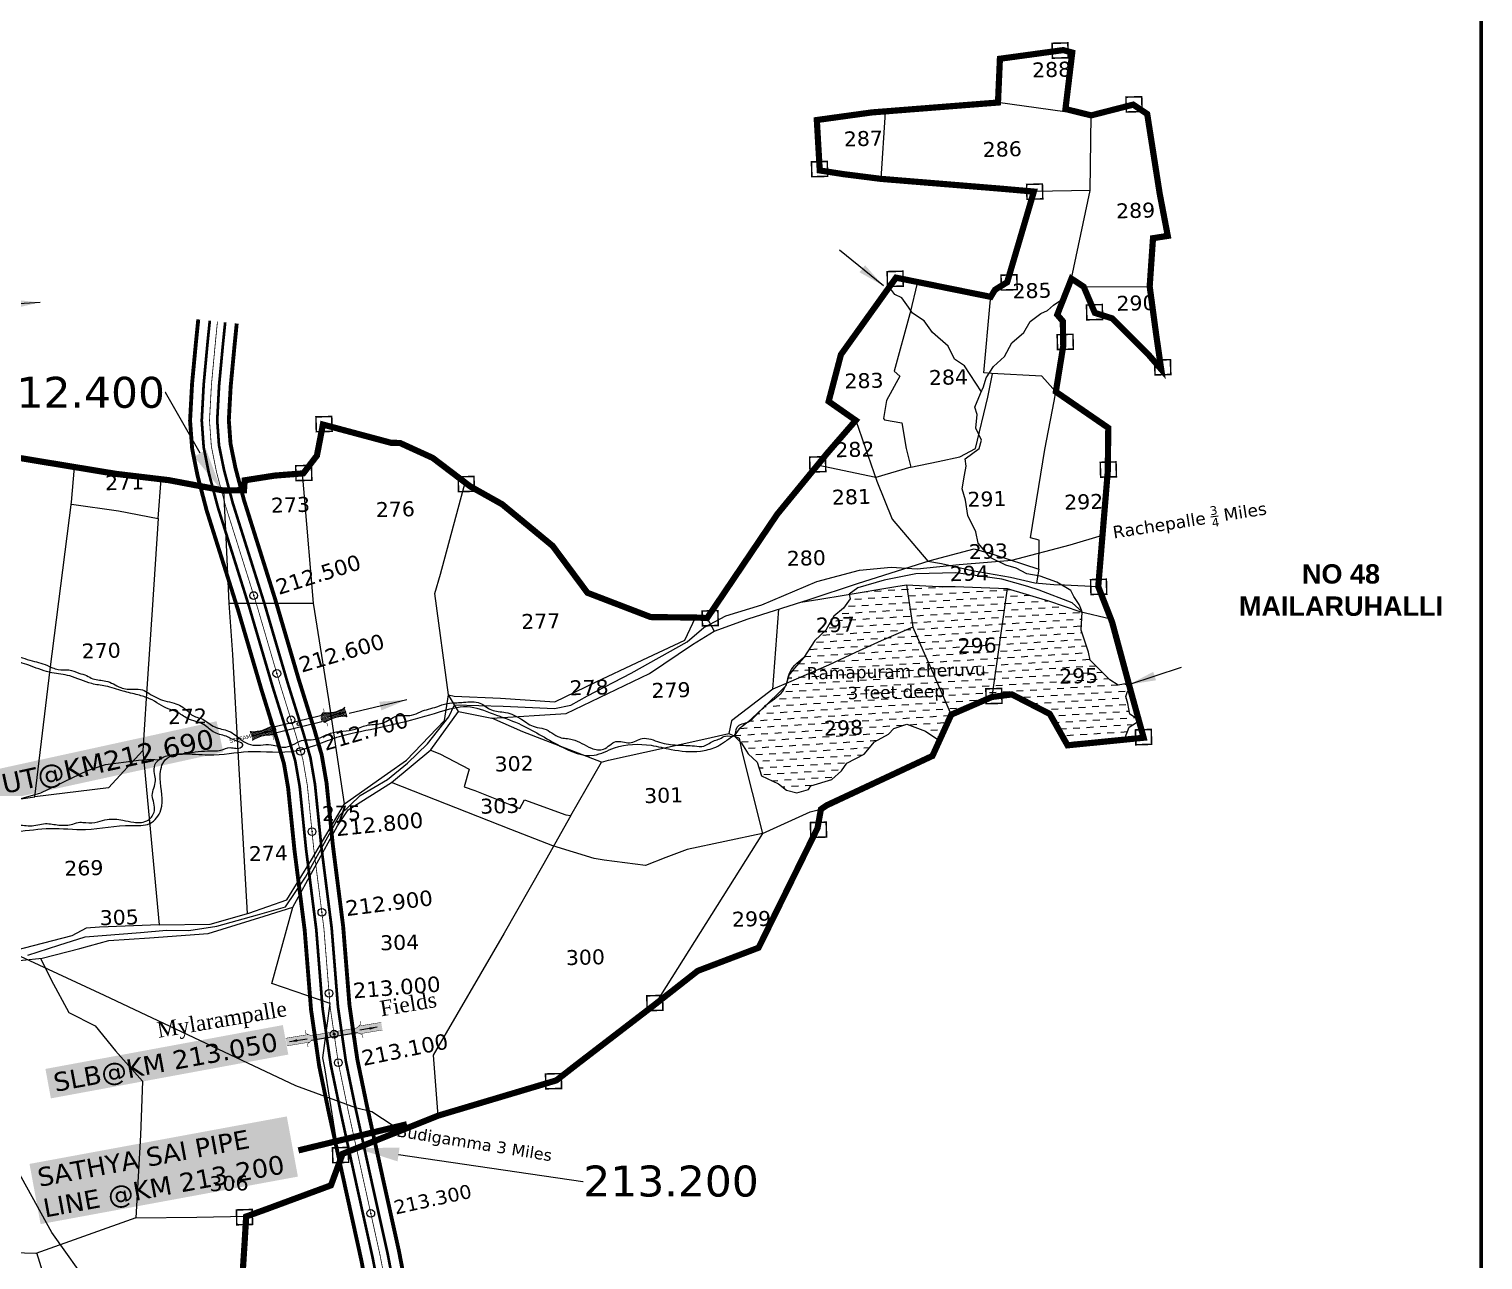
# Model space of a CAD drawing. Header units: inches. Extents: x 736579 to 743654, y 1629743 to 1634507.
# Drawn here: x 741688 to 743568, y 1631821 to 1633412 of the extents above; entities that cross this region are included whole.
import ezdxf
from ezdxf import colors
from ezdxf.entities.mleader import LeaderData, LeaderLine
from ezdxf.enums import TextEntityAlignment as Align
from ezdxf.math import Vec2, Vec3

# ---------------------------------------------------------------- set-up
doc = ezdxf.new("R2010")
doc.units = ezdxf.units.IN
doc.header["$MEASUREMENT"] = 0
doc.header["$PDMODE"] = 32
doc.header["$PDSIZE"] = 10
doc.linetypes.add('ACAD_ISO02W100', pattern=[15, 12, -3])
doc.linetypes.add('HIDDEN2', pattern=[0.1875, 0.125, -0.0625])
for name, color, linetype in [('CANAL1', 1, 'Continuous'), ('CSMark', 72, 'Continuous'), ('PLOT NO', 7, 'Continuous'), ('ROADS', 6, 'Continuous'), ('STRUCTURE', 5, 'Continuous'), ('tank', 4, 'Continuous'), ('TANKS-STREAM', 4, 'Continuous'), ('VILLAGE BOUNDRY', 5, 'Continuous'), ('VILLAGE STONES', 240, 'Continuous')]:
    doc.layers.add(name, color=color, linetype=linetype)
doc.styles.get("Standard").update_dxf_attribs({"font": 'verdana.ttf'})
doc.styles.add('style1', font='romantic.ttf')
doc.dimstyles.get("Standard").update_dxf_attribs({"dimtxt": 0.18, "dimasz": 0.18, "dimexe": 0.18, "dimexo": 0.0625, "dimgap": 0.09, "dimtad": 0, "dimtih": 1, "dimtoh": 1, "dimdec": 4, "dimzin": 0, "dimdsep": 46, "dimtxsty": 'Standard', "dimcen": 0.09, "dimadec": 0, "dimazin": 0, "dimtfac": 1, "dimtdec": 4, "dimtofl": 0, "dimtmove": 0, "dimatfit": 3, "dimfxl": 1, "dimtolj": 1, "dimtzin": 0, "dimarcsym": 0})

# ---------------------------------------------------------------- blocks, each defined once
blk = doc.blocks.new('UT')
at = {"layer": 'STRUCTURE'}
h = blk.add_hatch(dxfattribs=at)
h.set_pattern_fill('DASH', color=150, scale=8, angle=-39.6278, style=0)
h.set_pattern_definition([(320.372247933, (-4370.464, -6260.8811), (1.40800153113, 0.132407282), [1, -1])])
h.paths.add_polyline_path([(765163, 1700681.9), (765165.6, 1700680.6), (765167.2, 1700680.3), (765169.1, 1700680), (765172.4, 1700679.6), (765176.4, 1700679.3), (765179.5, 1700679.5), (765183.1, 1700679.9), (765187.7, 1700680.9), (765188.9, 1700681.2), (765193.1, 1700682.2), (765196.1, 1700680.2), (765196.1, 1700672.2), (765193.1, 1700670.2), (765190.5, 1700670.8), (765188.1, 1700671.3), (765185.5, 1700671.8), (765183.6, 1700672.1), (765181, 1700672.5), (765180.3, 1700672.5), (765178.5, 1700672.6), (765176.7, 1700672.6), (765174.6, 1700672.5), (765172.5, 1700672.3), (765170.4, 1700672), (765168.5, 1700671.7), (765166.1, 1700671.2), (765165, 1700670.8), (765163, 1700669.7)])
h.paths.add_polyline_path([(765259.1, 1700682.2), (765256.1, 1700680.2), (765256.1, 1700672.2), (765259.1, 1700670.2), (765261.9, 1700671), (765264.4, 1700671.6), (765266.4, 1700672), (765269.1, 1700672.5), (765272.7, 1700673), (765276.1, 1700673.1), (765278.6, 1700672.9), (765281.2, 1700672.7), (765283.9, 1700672.3), (765286.4, 1700671.9), (765288, 1700671.3), (765289.2, 1700670.6), (765289.1, 1700682.7), (765287.6, 1700681.8), (765285.7, 1700681.2), (765283, 1700680.7), (765281.2, 1700680.4), (765276.7, 1700679.9), (765272.7, 1700679.9), (765268.7, 1700680.3), (765264.8, 1700681), (765261.2, 1700681.7)])
at = {"layer": 'STRUCTURE', "color": 150, "const_width": 0.628}
for points in [[(765190.1, 1700688.2), (765190.1, 1700684.2), (765196.1, 1700680.2), (765256.1, 1700680.2), (765262.1, 1700684.2), (765262.1, 1700688.2)], [(765190.1, 1700664.2), (765190.1, 1700668.2), (765196.1, 1700672.2), (765256.1, 1700672.2), (765262.1, 1700668.2), (765262.1, 1700664.2)]]:
    blk.add_lwpolyline(points, dxfattribs=at)
at = {"layer": 'STRUCTURE', "color": 150}
for points in [[(765196.1, 1700680.2), (765256.1, 1700680.2)], [(765196.1, 1700672.2), (765256.1, 1700672.2)], [(765196.1, 1700672.2), (765256.1, 1700672.2)]]:
    blk.add_lwpolyline(points, dxfattribs=at)
at = {"layer": 'STRUCTURE', "color": 0}
blk.add_circle((765226.1, 1700676.2), 1.89, dxfattribs=at)
at = {"layer": 'STRUCTURE', "color": 150}
for points in [[(765163, 1700681.9), (765164.4, 1700681.1), (765167.9, 1700680.2), (765171.2, 1700679.8), (765176.1, 1700679.4), (765184.7, 1700680.3), (765193.1, 1700682.2)], [(765163, 1700669.7), (765164.3, 1700670.6), (765167.8, 1700671.6), (765171.2, 1700672.1), (765176, 1700672.6), (765184.7, 1700672), (765193.1, 1700670.2)], [(765289.1, 1700682.7), (765287.8, 1700681.9), (765284.3, 1700680.9), (765280.9, 1700680.4), (765276.1, 1700679.8), (765267.4, 1700680.5), (765259.1, 1700682.2)], [(765289.2, 1700670.6), (765287.8, 1700671.4), (765284.2, 1700672.3), (765280.9, 1700672.7), (765276.1, 1700673.1), (765267.4, 1700672.2), (765259.1, 1700670.2)]]:
    blk.add_spline(points, degree=3, dxfattribs=at)
at = {"layer": 'STRUCTURE', "color": 0}
blk.add_text('STREAM', height=5, dxfattribs=at).set_placement((765148.2, 1700675.8), align=Align.MIDDLE_CENTER)
for points in [[(765190.9, 1700676), (765164.2, 1700675.8)], [(765289.3, 1700676.7), (765265.4, 1700676.4)]]:
    blk.add_leader(points, dimstyle='Standard', override={"dimasz": 10, "dimgap": 0.09, "dimtad": 0}, dxfattribs=at)
blk = doc.blocks.new('SLB')
at = {"layer": 'STRUCTURE'}
h = blk.add_hatch(dxfattribs=at)
h.set_pattern_fill('DOTS', color=6, scale=20, angle=320.3722, style=0)
h.set_pattern_definition([(320.372247934, (-159.4327, -72.9564), (1.2786241598, 0.5641323054), [0, -1.25])])
h.paths.add_polyline_path([(769699.5, 1706871.1), (769699.5, 1706861.1), (769729.1, 1706861.1), (769732.1, 1706863.1), (769792.1, 1706863.1), (769795.1, 1706861.1), (769824.7, 1706861.1), (769824.7, 1706871.1), (769795.1, 1706871.1), (769792.1, 1706869.1), (769732.1, 1706869.1), (769729.1, 1706871.1)])
at = {"layer": 'STRUCTURE', "color": 6, "linetype": 'ACAD_ISO02W100', "ltscale": 0.5, "const_width": 0.5}
for points in [[(769699.5, 1706871.1), (769729.1, 1706871.1)], [(769795.1, 1706871.1), (769824.7, 1706871.1)], [(769699.5, 1706861.1), (769729.1, 1706861.1)], [(769795.1, 1706861.1), (769824.7, 1706861.1)]]:
    blk.add_lwpolyline(points, dxfattribs=at)
at = {"layer": 'STRUCTURE', "color": 6, "const_width": 0.628}
for points in [[(769726.1, 1706877.1), (769726.1, 1706873.1), (769732.1, 1706869.1), (769792.1, 1706869.1), (769798.1, 1706873.1), (769798.1, 1706877.1)], [(769726.1, 1706855.1), (769726.1, 1706859.1), (769732.1, 1706863.1), (769792.1, 1706863.1), (769798.1, 1706859.1), (769798.1, 1706855.1)]]:
    blk.add_lwpolyline(points, dxfattribs=at)
at = {"layer": 'STRUCTURE', "color": 6}
blk.add_lwpolyline([(769732.1, 1706863.1), (769792.1, 1706863.1)], dxfattribs=at)
blk.add_lwpolyline([(769732.1, 1706863.1), (769792.1, 1706863.1)], dxfattribs=at)
at = {"layer": 'STRUCTURE', "color": 0}
blk.add_circle((769762.1, 1706866.1), 1.24, dxfattribs=at)
for points in [[(769703.8, 1706866), (769726.7, 1706866)], [(769818.6, 1706865.8), (769795.7, 1706865.8)]]:
    blk.add_leader(points, dimstyle='Standard', override={"dimasz": 10, "dimgap": 0.09, "dimtad": 0}, dxfattribs=at)

msp = doc.modelspace()

# ---------------------------------------------------------------- hatches: boundary and pattern name
at = {"layer": 'tank'}
h = msp.add_hatch(dxfattribs=at)
h.set_pattern_fill('DASH', color=256, scale=70.0627794, angle=3.5405362, style=0)
h.paths.add_polyline_path([(742952.7, 1632689.1), (742885.5, 1632691.6), (742864.5, 1632691.7), (742822.8, 1632693.8), (742830.7, 1632638.9), (742843.8, 1632609.3), (742854.5, 1632585.1), (742879.9, 1632526.5), (742906.6, 1632540.6), (742928.4, 1632546.7), (742933.1, 1632548.7)])
edge = h.paths.add_edge_path()
edge.add_line((742822.8, 1632693.8), (742808.8, 1632691.5))
edge.add_line((742808.8, 1632691.5), (742748.6, 1632681.4))
edge.add_line((742748.6, 1632681.4), (742749.6, 1632675.4))
edge.add_line((742749.6, 1632675.4), (742741, 1632663.4))
edge.add_line((742741, 1632663.4), (742728.6, 1632653.3))
edge.add_line((742728.6, 1632653.3), (742722.1, 1632641.9))
edge.add_line((742722.1, 1632641.9), (742718.2, 1632635.2))
edge.add_line((742718.2, 1632635.2), (742704.3, 1632621.7))
edge.add_line((742704.3, 1632621.7), (742690.1, 1632599.9))
edge.add_line((742690.1, 1632599.9), (742677.5, 1632585.4))
edge.add_line((742677.5, 1632585.4), (742670.6, 1632577))
edge.add_line((742670.6, 1632577), (742669.3, 1632572.7))
edge.add_spline(control_points=[(742669.3, 1632572.7), (742668.8, 1632570.5), (742668.2, 1632568.2), (742667.5, 1632566.1)], knot_values=[5366.595958, 5366.595958, 5366.595958, 5366.595958, 5373.638112, 5373.638112, 5373.638112, 5373.638112], degree=3, periodic=0)
edge.add_line((742667.5, 1632566.1), (742670.3, 1632567.2))
edge.add_line((742670.3, 1632567.2), (742722, 1632590))
edge.add_line((742722, 1632590), (742756.6, 1632606.1))
edge.add_line((742756.6, 1632606.1), (742789.8, 1632621.2))
edge.add_line((742789.8, 1632621.2), (742830.7, 1632638.9))
edge.add_line((742830.7, 1632638.9), (742822.8, 1632693.8))
h = msp.add_hatch(dxfattribs=at)
h.set_pattern_fill('DASH', color=256, scale=70.0627794, angle=3.5405362, style=0)
h.paths.add_polyline_path([(743059.9, 1632596.4), (743057.8, 1632606.8), (743048.3, 1632635.2), (743049.8, 1632658.6), (743046.5, 1632659.4), (743006, 1632672.8), (742952.7, 1632689.1), (742933.1, 1632548.7), (742937.9, 1632549.3), (742961.5, 1632553.8), (743001.6, 1632532.6), (743008.8, 1632528.8), (743026.7, 1632498.5), (743031.8, 1632489.8), (743105.5, 1632496.2), (743110.6, 1632509.7), (743120.1, 1632515.8), (743121.3, 1632517.1), (743120.9, 1632520.5), (743111.4, 1632526.5), (743108.6, 1632540.2), (743106.2, 1632549.2), (743108.2, 1632555.6), (743110.7, 1632557.1), (743108, 1632566), (743096.2, 1632564.1), (743085.5, 1632570.9)])
edge = h.paths.add_edge_path()
edge.add_line((742877.7, 1632525.3), (742879.9, 1632526.5))
edge.add_line((742879.9, 1632526.5), (742854.5, 1632585.1))
edge.add_line((742854.5, 1632585.1), (742843.8, 1632609.3))
edge.add_line((742843.8, 1632609.3), (742830.7, 1632638.9))
edge.add_line((742830.7, 1632638.9), (742789.8, 1632621.2))
edge.add_line((742789.8, 1632621.2), (742756.6, 1632606.1))
edge.add_line((742756.6, 1632606.1), (742722, 1632590))
edge.add_line((742722, 1632590), (742670.3, 1632567.2))
edge.add_line((742670.3, 1632567.2), (742667.5, 1632566.1))
edge.add_spline(control_points=[(742667.5, 1632566.1), (742667.2, 1632565), (742666.9, 1632563.9), (742666.5, 1632562.9)], knot_values=[5363.122301, 5363.122301, 5363.122301, 5363.122301, 5366.595958, 5366.595958, 5366.595958, 5366.595958], degree=3, periodic=0)
edge.add_spline(control_points=[(742666.5, 1632562.9), (742666, 1632561.6), (742661.5, 1632551.6), (742647.5, 1632544.5), (742638.3, 1632535.6), (742636.1, 1632533.4)], knot_values=[5318.862792, 5318.862792, 5318.862792, 5318.862792, 5323.364215, 5353.558878, 5363.122301, 5363.122301, 5363.122301, 5363.122301], degree=3, periodic=0)
edge.add_line((742641.1, 1632538.1), (742636.1, 1632533.4))
edge.add_spline(control_points=[(742636.1, 1632533.4), (742632.2, 1632529.3), (742626.9, 1632523.2), (742620.5, 1632517.6), (742617.8, 1632516.4), (742617.5, 1632516.2)], knot_values=[5292.47859, 5292.47859, 5292.47859, 5292.47859, 5310.074896, 5317.862153, 5318.862792, 5318.862792, 5318.862792, 5318.862792], degree=3, periodic=0)
edge.add_line((742617.5, 1632516.2), (742606.2, 1632507.7))
edge.add_line((742606.2, 1632507.7), (742601.2, 1632500.5))
edge.add_spline(control_points=[(742601.2, 1632500.5), (742600.8, 1632499.6), (742600.4, 1632498.8), (742599.7, 1632498.4)], knot_values=[5264.251275, 5264.251275, 5264.251275, 5264.251275, 5267.495172, 5267.495172, 5267.495172, 5267.495172], degree=3, periodic=0)
edge.add_line((742599.7, 1632498.4), (742606.5, 1632495.4))
edge.add_line((742606.5, 1632495.4), (742607.4, 1632490.7))
edge.add_line((742607.4, 1632490.7), (742609.3, 1632488.8))
edge.add_line((742609.3, 1632488.8), (742617.9, 1632475.1))
edge.add_line((742617.9, 1632475.1), (742629.4, 1632464.5))
edge.add_line((742629.4, 1632464.5), (742635, 1632446.7))
edge.add_line((742635, 1632446.7), (742657, 1632436.4))
edge.add_line((742657, 1632436.4), (742667.4, 1632428.2))
edge.add_line((742667.4, 1632428.2), (742681, 1632424.9))
edge.add_line((742681, 1632424.9), (742696.1, 1632429.1))
edge.add_line((742696.1, 1632429.1), (742698.8, 1632433.6))
edge.add_line((742698.8, 1632433.6), (742725.9, 1632442.2))
edge.add_line((742725.9, 1632442.2), (742738.6, 1632453.2))
edge.add_line((742738.6, 1632453.2), (742745.5, 1632463.3))
edge.add_line((742745.5, 1632463.3), (742767.9, 1632474.8))
edge.add_line((742767.9, 1632474.8), (742781.3, 1632490.8))
edge.add_line((742781.3, 1632490.8), (742799.2, 1632500.4))
edge.add_line((742799.2, 1632500.4), (742806.2, 1632508.1))
edge.add_line((742806.2, 1632508.1), (742822.9, 1632513.7))
edge.add_line((742822.9, 1632513.7), (742847.4, 1632504.4))
edge.add_line((742847.4, 1632504.4), (742863.3, 1632493.9))
edge.add_line((742863.3, 1632493.9), (742877.7, 1632525.3))

# ---------------------------------------------------------------- linework, layer by layer
at = {"color": 3}
for p in [(741978.8, 1632679.8), (742008.7, 1632579), (742039.3, 1632478.5), (742054.2, 1632374.6), (742066.9, 1632270.3), (742076.2, 1632165.6), (742088.1, 1632075.9), (742130.1, 1631881)]:
    msp.add_point(p, dxfattribs=at)
at = {"layer": 'CANAL1', "color": 1, "const_width": 5}
for points in [[(741907.1, 1633036.8), (741904.1, 1633007), (741899.1, 1632953.9), (741896.5, 1632905.9), (741899.2, 1632869.4), (741906.3, 1632834.3), (741918, 1632789.6), (741958.5, 1632661.3), (741988.9, 1632557.7), (742009.2, 1632492.4), (742017.9, 1632462.4), (742023.3, 1632430.9), (742031.5, 1632350.3), (742044.7, 1632246.9), (742052.9, 1632144.3), (742058, 1632109.2), (742063.4, 1632071.5), (742076, 1632010.8), (742097.6, 1631912.5), (742117.7, 1631821.4), (742133.2, 1631740.9)], [(741956.8, 1633031.5), (741953.9, 1633002.2), (741949, 1632950.2), (741946.6, 1632906.4), (741948.8, 1632876.2), (741955, 1632845.6), (741966.1, 1632803.5), (742006.3, 1632675.8), (742036.7, 1632572.2), (742057.1, 1632506.8), (742066.7, 1632473.6), (742072.9, 1632437.7), (742081.2, 1632356), (742094.4, 1632252.1), (742102.6, 1632149.9), (742107.4, 1632116.4), (742112.7, 1632080.2), (742124.9, 1632021.3), (742146.4, 1631923.2), (742166.7, 1631831.5), (742182.2, 1631750.6)]]:
    msp.add_lwpolyline(points, dxfattribs=at)
at = {"layer": 'CANAL1', "color": 5, "const_width": 3.5}
for points in [[(741922, 1633035.2), (741919, 1633005.6), (741914.1, 1632952.8), (741911.6, 1632906), (741914.1, 1632871.4), (741920.9, 1632837.6), (741932.5, 1632793.8), (741972.8, 1632665.6), (742003.2, 1632562), (742023.6, 1632496.8), (742032.5, 1632465.8), (742038.2, 1632433), (742046.4, 1632352.1), (742059.6, 1632248.5), (742067.8, 1632146), (742078.2, 1632074.1), (742090.7, 1632014), (742112.2, 1631915.7), (742132.4, 1631824.4), (742147.9, 1631743.8)], [(742167.5, 1631747.7), (742152, 1631828.5), (742131.7, 1631920), (742110.2, 1632018.1), (742097.9, 1632077.6), (742087.7, 1632148.2), (742079.5, 1632250.5), (742066.3, 1632354.3), (742058, 1632435.7), (742052.1, 1632470.3), (742042.8, 1632502.5), (742022.4, 1632567.8), (741992, 1632671.5), (741951.7, 1632799.4), (741940.4, 1632842.2), (741933.9, 1632874.1), (741931.6, 1632906.2), (741934, 1632951.3), (741938.9, 1633003.6), (741941.9, 1633033.1)]]:
    msp.add_lwpolyline(points, dxfattribs=at)
at = {"layer": 'CANAL1', "color": 1, "linetype": 'HIDDEN2', "ltscale": 100, "const_width": 1}
msp.add_lwpolyline([(741931.9, 1633034.1), (741929, 1633004.6), (741924.1, 1632952), (741921.6, 1632906.1), (741924, 1632872.8), (741930.6, 1632839.9), (741942.1, 1632796.6), (741942.1, 1632796.6), (741982.4, 1632668.6), (742012.8, 1632564.9), (742033.2, 1632499.6), (742042.3, 1632468), (742048.1, 1632434.3), (742056.3, 1632353.2), (742069.5, 1632249.5), (742077.7, 1632147.1), (742082.7, 1632112.8), (742088.1, 1632075.9), (742100.4, 1632016.1), (742122, 1631917.9), (742142.2, 1631826.5), (742157.7, 1631745.7)], dxfattribs=at)
at = {"layer": 'CSMark', "color": 3, "const_width": 8}
msp.add_lwpolyline([(742176.8, 1631996.3), (742036.6, 1631962.5)], dxfattribs=at)
at = {"layer": 'PLOT NO'}
for points in [[(743060, 1633203.4), (743061.4, 1633300.6), (742940.9, 1633317.2)], [(742789.8, 1633218.5), (742795.4, 1633304.9)], [(743035.9, 1633089.5), (743060, 1633203.4), (742987.3, 1633202.1)], [(742836.8, 1633085.2), (742826.9, 1633044.2), (742806.8, 1632969.7), (742814.1, 1632963.3), (742796.7, 1632932.2), (742792.9, 1632908.5), (742794.4, 1632906.8), (742816.5, 1632903.3), (742822.3, 1632870), (742828.2, 1632845.9), (742863.6, 1632853.3), (742891.7, 1632859.2), (742911.9, 1632869.8), (742927.8, 1632936.2), (742933.9, 1632966.6)], [(743051.7, 1633079.1), (743137, 1633079.5)], [(742564.9, 1632650.7), (742573.9, 1632633.8), (742617.9, 1632649.7), (742696.9, 1632674.5), (742759.1, 1632695.4), (742853.2, 1632725.1), (742910.3, 1632740.1), (742935.4, 1632733.1), (742993.6, 1632714.1), (742994, 1632751.6), (742983, 1632754.3), (743001.3, 1632868.6), (743013.6, 1632931.2), (743015.7, 1632943.3), (742997.7, 1632963.5), (742932.5, 1632966.7), (742922.6, 1632967.8), (742931, 1633058.3), (742931.5, 1633066)], [(742757, 1632906.3), (742784.5, 1632827.6), (742804.1, 1632778.5), (742850.3, 1632724.1), (742867.9, 1632721.2), (742907.7, 1632712.4), (742957.1, 1632703.6), (742988.7, 1632696.3), (743012.9, 1632694), (743027.1, 1632693.6), (743070.5, 1632691.4)], [(741615.1, 1632862.2), (741610, 1632852.7), (741585.4, 1632771.7), (741575.7, 1632737.2), (741574.7, 1632727.3), (741550, 1632614.1), (741556.3, 1632572.1), (741560.4, 1632542.9), (741544.4, 1632399.5), (741537.2, 1632364.3), (741601.5, 1632362.6), (741593.9, 1632331.7), (741503.4, 1632314), (741507.4, 1632272.9), (741548.9, 1632257.1), (741534.8, 1632216), (741608.9, 1632218.6), (741668.7, 1632220.4), (741661.2, 1632318.3), (741653.9, 1632413.5), (741696, 1632419.8), (741715.6, 1632584.1), (741743.4, 1632800.5), (741747.3, 1632846)], [(742828.2, 1632845.9), (742783, 1632832.4), (742707.3, 1632848.2)], [(741743.1, 1632797.9), (741803.8, 1632789.5), (741855.2, 1632779.3), (741859.3, 1632830.1)], [(741835.3, 1632479.3), (741841.5, 1632414.8), (741856.6, 1632254.2), (741922.6, 1632254.9), (741972.6, 1632269.4), (742021.6, 1632286.5), (742053.5, 1632338.1), (742096.2, 1632410.4), (742151.7, 1632449.8), (742176.3, 1632467.2), (742225.2, 1632518.1), (742230.4, 1632551.3), (742213.1, 1632682.3), (742220.2, 1632707.4), (742252.1, 1632825.9)], [(742096.2, 1632410.4), (742075.9, 1632545.4), (742056, 1632669.9), (742044.4, 1632807.7), (742042, 1632837.7)], [(741939.8, 1632815.6), (741942.9, 1632754.7), (741946.4, 1632670.1), (742056, 1632669.9)], [(741855.2, 1632779.3), (741847.4, 1632661.2), (741839.8, 1632546.7), (741835.3, 1632479.3), (741791, 1632431.1), (741696, 1632419.8)], [(742993.6, 1632714.1), (742990.8, 1632696.1)], [(742686.2, 1632671.2), (742710.4, 1632675), (742741.9, 1632680.3), (742808.8, 1632691.5), (742822.8, 1632693.8), (742864.5, 1632691.7), (742885.5, 1632691.6), (742952.7, 1632689.1), (743006, 1632672.8), (743046.5, 1632659.4), (743086.9, 1632649.6)], [(742822.8, 1632693.8), (742830.7, 1632638.9), (742843.8, 1632609.3), (742854.5, 1632585.1), (742880.2, 1632525.7)], [(742952.7, 1632689.1), (742933.1, 1632548.7)], [(741946.4, 1632670.1), (741951.5, 1632603.6), (741958.6, 1632470.9), (741970.1, 1632268.7)], [(742830.7, 1632638.9), (742789.8, 1632621.2), (742756.6, 1632606.1), (742722, 1632590), (742670.3, 1632567.2), (742650, 1632558.7), (742657.4, 1632662.1)], [(742230.4, 1632551.3), (742238.1, 1632549.8), (742297.6, 1632547.3), (742367.9, 1632542.2), (742421.6, 1632568.2), (742474.3, 1632593.2), (742535.9, 1632622.3), (742549.8, 1632651.4)], [(742243.7, 1632530), (742286.5, 1632521.5), (742382.5, 1632527.2), (742490.2, 1632579), (742546.2, 1632616.5), (742573.9, 1632633.8)], [(742636.6, 1632372), (742539.3, 1632351.6), (742511.7, 1632341.2), (742485.2, 1632330.7), (742431.6, 1632337.7), (742418.9, 1632339.8), (742365.4, 1632356.4), (742311.2, 1632377.2), (742156.7, 1632438.2), (742207.9, 1632480.2), (742243.7, 1632530), (742230.4, 1632551.3)], [(742650, 1632558.7), (742596.4, 1632517.9), (742592.9, 1632501.3), (742606.5, 1632495.4), (742609.8, 1632478.2), (742636.6, 1632372), (742698.3, 1632400), (742712, 1632403.5)], [(742428.5, 1632464.6), (742326.7, 1632503.8), (742286.5, 1632521.5)], [(742207.4, 1632479.8), (742219.5, 1632475.1), (742257.5, 1632455.3), (742251, 1632432.7), (742264.7, 1632427.9), (742322.7, 1632404.6), (742328.9, 1632415.9), (742382.2, 1632396.4), (742388.9, 1632395.3), (742428.5, 1632464.6), (742437.2, 1632466.9), (742556.6, 1632493.1), (742592.9, 1632501.3)], [(742089.9, 1631947.9), (742070.9, 1632069.4), (742068.2, 1632082.1), (742077.8, 1632152.5), (742002.1, 1632178.3), (742029.5, 1632277), (742087.3, 1632382.3), (742101, 1632402.6), (742156.7, 1632438.2)], [(742388.9, 1632395.3), (742352.1, 1632330.5), (742302.5, 1632243.4), (742210.9, 1632085.6), (742216.7, 1632007.2)], [(742636.6, 1632372), (742497.1, 1632150.9)], [(741535.7, 1632193.9), (741603.2, 1632200.7), (741705.1, 1632211.2), (741753.8, 1632223.3), (741791.5, 1632234), (741844, 1632237.4), (741919.9, 1632243.1), (741992.2, 1632265.2), (742029.5, 1632277)], [(741856.6, 1632254.2), (741779.3, 1632251.2), (741762.4, 1632249.9), (741743.6, 1632239.8), (741668.7, 1632220.4)], [(741703.2, 1632211), (741716.9, 1632182.9), (741739.6, 1632140.8), (741773.9, 1632123.6), (741800.3, 1632091.4), (741835.1, 1632052.2), (741832.5, 1631982), (741826.5, 1631875.2), (741905.2, 1631876.3), (741970.4, 1631877.5)], [(742088, 1631948.4), (742089, 1631951)], [(741826.5, 1631875.2), (741697.1, 1631829.4), (741623.7, 1631831.4), (741475.3, 1631831.4)], [(741625.4, 1631831.4), (741663.4, 1631633.9), (741753, 1631652.6), (741706.3, 1631805.1), (741698.6, 1631829.9)]]:
    msp.add_lwpolyline(points, dxfattribs=at)
at = {"layer": 'ROADS'}
for points in [[(741686.6, 1632214.8), (741726.9, 1632227.9), (741760.7, 1632238.7), (741832.5, 1632244.4), (741866.1, 1632247), (741894.8, 1632246.8), (741930.9, 1632252.4), (741983.6, 1632267), (742020, 1632277.2), (742045.9, 1632315.6), (742090.1, 1632396.1), (742116.4, 1632421.1), (742151.7, 1632442.1), (742177.4, 1632463.2), (742203.5, 1632488.1), (742231.1, 1632522.9), (742238.4, 1632538.4), (742301.1, 1632536.6), (742367.6, 1632533.9), (742388.7, 1632538.2), (742410.4, 1632550.3), (742466.7, 1632579.4), (742539.3, 1632620), (742560.8, 1632638.3), (742588.9, 1632653.8), (742635.6, 1632667.9), (742706.6, 1632697.9), (742761.9, 1632712.5), (742802.9, 1632716.4), (742836.3, 1632714.4), (742890.6, 1632719.8), (742958.7, 1632725.5), (743034.3, 1632745.4), (743076, 1632757.8)], [(741545.4, 1632408.4), (741580.6, 1632416.7), (741621.9, 1632421.1), (741635.7, 1632416.9), (741675, 1632416.7), (741703.7, 1632424.9), (741764.1, 1632453.7), (741787.1, 1632461.3), (741813.7, 1632464.8), (741829.7, 1632466.9), (741845.8, 1632468.2), (741856.1, 1632467.4)], [(741918.8, 1631354.7), (741838.7, 1631532.5), (741794, 1631691.9), (741769.9, 1631783.2), (741717.8, 1631856.4), (741645.7, 1631986.2), (741577.5, 1632129.1), (741523.7, 1632203.5)], [(741676.7, 1632213.8), (741785.3, 1632163), (742033, 1632046.3), (742110.2, 1632018.1), (742131.3, 1632012.6), (742171.7, 1631986.7)]]:
    msp.add_lwpolyline(points, dxfattribs=at)
at = {"layer": 'STRUCTURE', "color": 5, "const_width": 4.65}
msp.add_lwpolyline([(736581.7, 1629793.8), (736581.7, 1634230.2), (743565.5, 1634230.2), (743565.5, 1629793.8)], dxfattribs=at)
at = {"layer": 'STRUCTURE', "color": 0}
for p in [(742027.1, 1632519.1), (742082.7, 1632112.8)]:
    msp.add_point(p, dxfattribs=at)
at = {"layer": 'TANKS-STREAM'}
for points in [[(742919.5, 1632943.4), (742897.5, 1632977), (742884.8, 1632985.5), (742876.7, 1633002.4), (742856.3, 1633019.7), (742845.4, 1633035.1), (742830.4, 1633044.8), (742825.2, 1633052.5), (742816.5, 1633064.7), (742807.5, 1633069.1), (742802.2, 1633076.1), (742798.8, 1633080.5)], [(743049.3, 1632659.9), (743045.9, 1632668.1), (743039.1, 1632678.4), (743034.9, 1632686.4), (743016.8, 1632697.2), (742995.6, 1632704.9), (742978.2, 1632708), (742964.6, 1632715.4), (742951, 1632719.2), (742930.6, 1632728.9), (742915.2, 1632747.6), (742912.2, 1632762.1), (742902, 1632783.1), (742899.1, 1632803.2), (742894.4, 1632817.9), (742897.5, 1632835.3), (742899.7, 1632847), (742898.5, 1632856.6), (742916.4, 1632870.1), (742919.4, 1632880.8), (742912.1, 1632896.1), (742914, 1632913.7), (742911, 1632923.2), (742918.5, 1632941), (742922.1, 1632949.6), (742925.5, 1632961.2), (742935, 1632976), (742949.4, 1632989), (742958.6, 1633006.7), (742974.2, 1633020), (742982.7, 1633034.1), (742996.1, 1633044.3), (743004.8, 1633048.3), (743012.6, 1633055.4), (743025.9, 1633064.2)], [(743049.8, 1632658.6), (743036.8, 1632670.5), (742994.2, 1632686.8), (742979.7, 1632691.5), (742945.9, 1632701), (742886.2, 1632709.4), (742834.7, 1632708), (742793.9, 1632699.6), (742759.8, 1632689.8), (742748.6, 1632681.4), (742749.6, 1632675.4), (742741, 1632663.4), (742728.6, 1632653.3), (742722.1, 1632641.9), (742718.2, 1632635.2), (742704.3, 1632621.7), (742690.1, 1632599.9), (742677.5, 1632585.4), (742670.6, 1632577), (742666.5, 1632562.9), (742655.5, 1632551.9), (742636.1, 1632533.4), (742617.5, 1632516.2), (742606.2, 1632507.7), (742599.7, 1632498.4), (742609.3, 1632488.8), (742617.9, 1632475.1), (742629.4, 1632464.5), (742635, 1632446.7), (742657, 1632436.4), (742667.4, 1632428.2), (742681, 1632424.9), (742696.1, 1632429.1), (742698.8, 1632433.6), (742725.9, 1632442.2), (742738.6, 1632453.2), (742745.5, 1632463.3), (742767.9, 1632474.8), (742781.3, 1632490.8), (742799.2, 1632500.4), (742806.2, 1632508.1), (742822.9, 1632513.7), (742847.4, 1632504.4), (742863.3, 1632493.9), (742877.7, 1632525.3), (742906.6, 1632540.6), (742937.9, 1632549.3), (742961.5, 1632553.8), (743001.6, 1632532.6), (743008.8, 1632528.8), (743026.7, 1632498.5), (743031.8, 1632489.8), (743105.5, 1632496.2), (743110.6, 1632509.7), (743120.1, 1632515.8), (743121.3, 1632517.1), (743120.9, 1632520.5), (743111.4, 1632526.5), (743108.6, 1632540.2), (743106.2, 1632549.2), (743108.2, 1632555.6), (743110.7, 1632557.1), (743108, 1632566), (743096.2, 1632564.1), (743085.5, 1632570.9), (743059.9, 1632596.4), (743057.8, 1632606.8), (743048.3, 1632635.2), (743049.8, 1632658.6), (743049.8, 1632658.6)]]:
    msp.add_lwpolyline(points, dxfattribs=at)
for points in [[(740492.3, 1632865.5), (740494.4, 1632849.6), (740506, 1632832.7), (740510.8, 1632818.1), (740516.4, 1632800.9), (740521.3, 1632788.6), (740525.3, 1632765.1), (740527.3, 1632755.7), (740526.6, 1632748.3), (740530.7, 1632732.4), (740528.4, 1632720.9), (740529.7, 1632713.7), (740528.3, 1632694.8), (740530.1, 1632684.7), (740529.7, 1632671.8), (740533.4, 1632654.1), (740539, 1632647.2), (740538.5, 1632633.9), (740544.9, 1632614), (740551.7, 1632605.4), (740552.2, 1632591.7), (740563.2, 1632564), (740574.1, 1632533.1), (740588.2, 1632513.3), (740593.2, 1632494.1), (740600.6, 1632478.8), (740608.1, 1632471.5), (740611.8, 1632465.2), (740620.5, 1632458.8), (740630.3, 1632451.3), (740634.1, 1632441.3), (740637.7, 1632429.5), (740646.2, 1632415.8), (740651, 1632405), (740662.3, 1632401.3), (740666.2, 1632403), (740685.9, 1632397.4), (740699.3, 1632396.1), (740714.7, 1632397.8), (740733.9, 1632399.5), (740754.9, 1632398.1), (740785.7, 1632398.9), (740803.8, 1632396.8), (740815.1, 1632399.4), (740848.4, 1632396.4), (740858, 1632396.3), (740870, 1632394.7), (740891.4, 1632386.3), (740910, 1632384.6), (740928.5, 1632382.6), (740936.7, 1632380.2), (740952.3, 1632379.9), (740969.1, 1632376.7), (740989, 1632373), (741001.8, 1632374.7), (741020.2, 1632369.4), (741050, 1632361.4), (741069.2, 1632348.9), (741086.6, 1632337.8), (741094.4, 1632328.5), (741104.8, 1632325.2), (741119.8, 1632312.6), (741128.5, 1632299), (741135.4, 1632286), (741145.2, 1632272.2), (741153.5, 1632249.4), (741161.2, 1632236.6), (741163.4, 1632226.9), (741170.9, 1632208.9), (741177, 1632197.7), (741186.3, 1632191.8), (741194.4, 1632181.6), (741206.3, 1632177.6), (741222.1, 1632177), (741234.3, 1632173.3), (741245, 1632173.1), (741254.9, 1632171.5), (741259.1, 1632182.4), (741258.2, 1632188.2), (741267.1, 1632198.7), (741279.2, 1632204.6), (741289.4, 1632202.7), (741297.1, 1632201.8), (741307.5, 1632204.7), (741319.6, 1632202.6), (741333.5, 1632198.6), (741347.1, 1632198), (741362.6, 1632195.7), (741374.7, 1632193.4), (741384.6, 1632195.4), (741395.9, 1632198.4), (741414.4, 1632196.7), (741428.7, 1632197.4), (741445.1, 1632200.8), (741465.5, 1632201.1), (741485, 1632205.4), (741497.9, 1632204.8), (741509.5, 1632204.1), (741520.5, 1632205.3), (741533.8, 1632202.7), (741544.2, 1632206.3), (741548.3, 1632221.4), (741554.6, 1632232.2), (741559.6, 1632250.1), (741562.4, 1632257.6), (741572.1, 1632271.6), (741572.4, 1632281.4), (741574.3, 1632287.5), (741582.8, 1632303.5), (741590.5, 1632316.7), (741599.2, 1632327.9), (741604.6, 1632344.3), (741616, 1632355), (741622.8, 1632367.9), (741635.3, 1632375.7), (741650.5, 1632377.8), (741663.9, 1632379.5), (741670.5, 1632382.3), (741689.7, 1632382.1), (741709.5, 1632384.9), (741727, 1632383.1), (741745, 1632384.4), (741754.2, 1632386.7), (741761.7, 1632386.2), (741777.2, 1632387.2), (741789.3, 1632390.3), (741809.4, 1632389.4), (741823.7, 1632386.8), (741842.5, 1632389.6), (741850.4, 1632401.3), (741849.7, 1632411.2), (741847.7, 1632421.5), (741851.7, 1632440.4), (741850.6, 1632449.6), (741851.1, 1632461), (741858.4, 1632469), (741866.9, 1632472.7), (741887.6, 1632475.6), (741919, 1632478.9), (741936.3, 1632479.9), (741948.4, 1632483.2), (741962.6, 1632483.7), (741964.5, 1632485.9), (741951.6, 1632493.7), (741944.9, 1632497.2), (741928.3, 1632502.6), (741914.6, 1632512.7), (741893.1, 1632520.9), (741879.6, 1632529.2), (741869.3, 1632532.8), (741844.1, 1632546.4), (741829.1, 1632551.4), (741809.9, 1632556.3), (741787.2, 1632562.7), (741769.3, 1632565.9), (741740.9, 1632575.9), (741717.9, 1632579.9), (741691, 1632588.6), (741668.1, 1632595.9), (741636.9, 1632601.1), (741615.1, 1632603.4), (741590.8, 1632600.7), (741563.3, 1632598.8), (741527, 1632591.4), (741485.7, 1632588.7), (741446, 1632596.1), (741417.6, 1632605.1), (741386.4, 1632594.1), (741366.6, 1632592), (741339.1, 1632589), (741325.4, 1632589.2), (741315.8, 1632590.3), (741299.2, 1632599.5), (741282.2, 1632606), (741255.9, 1632620.2), (741226.4, 1632632.8), (741216.9, 1632637.7), (741196.1, 1632643), (741173, 1632654.5), (741146.8, 1632667), (741125.1, 1632671.6), (741100.3, 1632675.2), (741079.5, 1632673.1), (741047.2, 1632677.3), (741005.8, 1632676.2), (740987.5, 1632674.8), (740969.7, 1632670.3), (740955.1, 1632674.5), (740937.7, 1632673.8), (740924.5, 1632678.9), (740906.6, 1632681.6), (740884.1, 1632690.9), (740874.7, 1632694.9), (740906.5, 1632686.7), (740926.8, 1632681.8), (740941.1, 1632677.6), (740954.1, 1632678.8), (740968.8, 1632676.8), (740991.3, 1632682.9), (741006.7, 1632683.1), (741028, 1632681.2), (741047.8, 1632683.7), (741072.1, 1632678.1), (741098, 1632681.3), (741110.5, 1632677.9), (741131.6, 1632675.6), (741150, 1632671.9), (741167.5, 1632662.3), (741186.1, 1632656.4), (741198.2, 1632649.7), (741219.8, 1632643.3), (741239.2, 1632632.6), (741255.9, 1632627.7), (741281.2, 1632611.8), (741295.4, 1632607.8), (741315.1, 1632597.8), (741337.8, 1632595.2), (741357.4, 1632594.1), (741374.6, 1632599.3), (741389.9, 1632601.5), (741402.4, 1632607.6), (741415.9, 1632612.2), (741424.3, 1632609.1), (741433.8, 1632605), (741441.6, 1632603), (741454.3, 1632600.1), (741466.7, 1632598.1), (741522.2, 1632596.4), (741532.3, 1632597.4), (741547.6, 1632603.4), (741557.3, 1632605.8), (741581.4, 1632606.8), (741594.1, 1632606.8), (741611.2, 1632607.2), (741628.3, 1632608.4), (741659.8, 1632602.9), (741670.6, 1632601.4), (741695.4, 1632594.6), (741706, 1632591.7), (741718.5, 1632586.5), (741726.1, 1632584.1), (741739.8, 1632583.7), (741752.7, 1632579.6), (741762.7, 1632576.3), (741770.9, 1632572.2), (741787.7, 1632569.3), (741806.8, 1632561), (741815.4, 1632558.9), (741823.5, 1632558.9), (741835.1, 1632557.8), (741843, 1632553.6), (741863.7, 1632543.8), (741875.9, 1632540.8), (741893.1, 1632530.7), (741898.4, 1632525.7), (741912.8, 1632519.9), (741928.3, 1632510), (741946.3, 1632504.7), (741963.8, 1632492.6), (741974.6, 1632487.1), (742001.3, 1632486.9), (742020.3, 1632483.9), (742043.7, 1632493), (742056.2, 1632493.7), (742078.1, 1632501.8), (742110.1, 1632507.1), (742126.9, 1632512.5), (742145, 1632514.8), (742164, 1632524.2), (742182.9, 1632525.2), (742194.4, 1632529.6), (742215.5, 1632536.1), (742228.7, 1632540.3), (742241.5, 1632541.3), (742250.1, 1632541.8), (742271.2, 1632540.7), (742286, 1632532), (742304.3, 1632528.7), (742325.3, 1632519.7), (742342.4, 1632510), (742354, 1632507.7), (742374.4, 1632496.6), (742390.6, 1632493.9), (742415.4, 1632482.5), (742431.1, 1632481.2), (742447, 1632491), (742464.7, 1632489.5), (742481.1, 1632495), (742503.5, 1632490.2), (742526.3, 1632486.5), (742548.5, 1632485.4), (742560.8, 1632485.3), (742574.3, 1632492.4), (742581.4, 1632494.6), (742588.5, 1632498.2), (742599.7, 1632498.4), (742603.7, 1632509.5), (742618.4, 1632516.7), (742624.4, 1632521.2), (742642.9, 1632539.7), (742664.7, 1632559.1), (742672.2, 1632581), (742692.2, 1632601.5)], [(740776.3, 1632091.7), (740735.7, 1632110.8), (740708.7, 1632123.1), (740690.4, 1632129.9), (740671.4, 1632133.5), (740650.7, 1632141.6), (740607.1, 1632150.7), (740578.4, 1632159.7), (740560.6, 1632156.4), (740543.8, 1632144.6), (740530, 1632140.3), (740497.5, 1632115), (740480.8, 1632107.2), (740428.9, 1632099.2), (740390.4, 1632095.2), (740369.8, 1632097.7), (740343.8, 1632097), (740371, 1632092.3), (740400.6, 1632091.5), (740426.5, 1632094.8), (740448.6, 1632095.9), (740493.6, 1632106.8), (740523.7, 1632127.9), (740541.3, 1632137.1), (740559.2, 1632149.3), (740584.4, 1632151.5), (740612.7, 1632143.8), (740636.9, 1632135.4), (740646.7, 1632135.7), (740669.1, 1632127.8), (740690.7, 1632126.9), (740705.8, 1632116.8), (740758.1, 1632093.7), (740786.9, 1632079.7), (740815.6, 1632065.1), (740844.6, 1632054.2), (740862.7, 1632048.9), (740880.3, 1632042.8), (740893.9, 1632038.6), (740938.5, 1632024.4), (740977.1, 1632012.4), (741002.2, 1632002.9), (741025.7, 1631996.1), (741049.1, 1631993.4), (741076.9, 1631995.9), (741102.3, 1632000.4), (741149.9, 1632010.4), (741138.9, 1632001.7), (741117.2, 1631987.9), (741098.9, 1631968.2), (741090.5, 1631957.8), (741064, 1631927.5), (741050.7, 1631909), (741039.8, 1631892.9), (741020.4, 1631869.9), (740987.6, 1631824.2), (740966.5, 1631797.7), (740940.8, 1631768.6), (740926.8, 1631744.3), (740905.4, 1631721.1), (740887, 1631681.8), (740857.2, 1631661.6), (740811.5, 1631646.3), (740801.4, 1631640.9), (740771, 1631642.4), (740733.2, 1631641.7), (740702, 1631646.4), (740666.5, 1631645.7), (740637.5, 1631638.2), (740601.7, 1631627.2), (740563.7, 1631623.2), (740533.6, 1631624.7), (740511.2, 1631620.6), (740494.2, 1631623.4), (740441.8, 1631611.9), (740415.8, 1631603.4), (740394.8, 1631605.2), (740377.4, 1631626.6), (740362.4, 1631657.6), (740348, 1631678.2), (740330.1, 1631696.4), (740314.2, 1631707.3), (740298.4, 1631712.7), (740262.3, 1631731.1), (740243, 1631734.6), (740206.7, 1631734.2), (740171.1, 1631734.5), (740129.2, 1631733.7), (740090.7, 1631733.3), (740047.7, 1631734.9), (740012.6, 1631735.8), (739986.9, 1631726.6), (739948.7, 1631707.3), (739901.7, 1631680.1), (739851.7, 1631662), (739822.8, 1631657.9), (739794, 1631648.1), (739763.1, 1631647.1), (739704, 1631656.7), (739691.2, 1631664.9), (739662.1, 1631666.9), (739629.8, 1631667.6), (739603.8, 1631675.8), (739588.6, 1631680.4), (739547.2, 1631678.1), (739516.8, 1631681.9), (739491.7, 1631694.6), (739469.8, 1631702.9), (739447.3, 1631716.1), (739426.9, 1631731.7), (739384, 1631754), (739350.8, 1631771.5), (739317, 1631779.7), (739293.8, 1631786.5), (739259.3, 1631793.6), (739242.8, 1631798), (739218.7, 1631797.7), (739197.5, 1631798.9), (739132.2, 1631786.6), (739192.6, 1631795.2), (739213.6, 1631793), (739249.7, 1631789.6), (739276.2, 1631781.5), (739314.7, 1631774.7), (739395.5, 1631741.1), (739442.4, 1631710.8), (739475.2, 1631692.5), (739524.3, 1631673.6), (739554.9, 1631670.6), (739602.4, 1631666.8), (739645.6, 1631657.9), (739660.3, 1631660.2), (739718.2, 1631646.1), (739764.8, 1631642.7), (739811.7, 1631641.7), (739806.6, 1631626.7), (739805.5, 1631600.4), (739805.3, 1631585.6), (739779.2, 1631580.8), (739761.4, 1631574.5), (739745.4, 1631577.3), (739718.3, 1631571.1), (739665.1, 1631562.4), (739634.9, 1631548.3), (739612.7, 1631509.9), (739642.4, 1631539.6), (739669.3, 1631556.5), (739717.3, 1631562), (739704.4, 1631536.2), (739696.8, 1631508), (739692.9, 1631501.2), (739678.8, 1631460.2), (739667.9, 1631442.8), (739661.9, 1631430), (739643.5, 1631420.2), (739635.9, 1631409.7), (739663.9, 1631430.6), (739688.6, 1631453.1), (739692, 1631475.9), (739698.7, 1631481.1), (739703.2, 1631463.4), (739711.5, 1631442.9), (739721, 1631404), (739724.5, 1631383.3), (739733.9, 1631359.5), (739744.6, 1631338.7), (739736.6, 1631365.9), (739730.1, 1631378.5), (739729.2, 1631401.5), (739724.6, 1631412.7), (739723, 1631429.6), (739710.4, 1631458.3), (739707.4, 1631482.6), (739701.5, 1631492.4), (739706.5, 1631513.1), (739716.4, 1631535.2), (739729.5, 1631549.1), (739739.2, 1631560.4), (739781.9, 1631571.7), (739800.1, 1631577.3), (739826.6, 1631571.7), (739861.7, 1631547), (739897, 1631536.7), (739917.5, 1631522.4), (739932.2, 1631502.5), (739947.7, 1631490.2), (739926.5, 1631516.8), (739904.5, 1631540.3), (739884.6, 1631548.4), (739850.7, 1631571.2), (739822.9, 1631585.7), (739810.4, 1631610.7), (739817.8, 1631627), (739829.2, 1631625.1), (739840.1, 1631615.1), (739860.3, 1631602.5), (739875.8, 1631588), (739891.7, 1631573), (739837.6, 1631627.1), (739818.6, 1631636.6), (739818, 1631643.7), (739853.7, 1631656.6), (739893.4, 1631668.4), (739907.9, 1631678), (739936.4, 1631690.3), (739958.5, 1631702.9), (739986.4, 1631720), (740017.4, 1631722.9), (740056.7, 1631721.9), (740094.7, 1631721.7), (740143.4, 1631725.7), (740179.7, 1631728.7), (740218, 1631730.9), (740263.3, 1631726.8), (740320.6, 1631692.7), (740348.7, 1631657.1), (740376.6, 1631604), (740412.9, 1631592.2), (740458.1, 1631608.5), (740495.2, 1631613.1), (740534.3, 1631613.7), (740630.3, 1631630.6), (740667.3, 1631638.6), (740725.8, 1631637.6), (740800.4, 1631632), (740818.5, 1631638.1), (740855.9, 1631650.5), (740878.7, 1631663.2), (740894.8, 1631681.2), (740933.3, 1631740.7), (740944.2, 1631761.3), (740958.1, 1631780.2), (741035.2, 1631875.6), (741100.9, 1631958.3), (741147.3, 1631999.4), (741189.9, 1632018.8), (741263.1, 1632050.1), (741277.2, 1632083.8), (741275.4, 1632116.8), (741274.6, 1632151.3), (741263.9, 1632166.9), (741264, 1632173.1), (741267.6, 1632191), (741277.7, 1632198.7), (741327.7, 1632194.1), (741357.7, 1632190.5), (741382.7, 1632188.3), (741432.7, 1632191.8), (741488.4, 1632197.6), (741539.5, 1632197.9), (741558.1, 1632226.1), (741574.7, 1632261.1), (741593.5, 1632309.2), (741629.8, 1632364.6), (741651.1, 1632373), (741672.4, 1632374.9), (741716, 1632378.8), (741761.2, 1632377.5), (741820.7, 1632382.7), (741844.3, 1632385), (741858.8, 1632402.7), (741857.8, 1632443.4), (741862.5, 1632465), (741920.3, 1632473.9), (741971.8, 1632478.1), (742034.8, 1632479.4), (742071, 1632491.2), (742095.7, 1632499.3), (742123.9, 1632505.6), (742169.1, 1632515.6), (742218.9, 1632529.4), (742254.6, 1632536.2), (742288.5, 1632526.8), (742321.3, 1632514.2), (742375, 1632485.2), (742418.8, 1632473.4), (742445.1, 1632482.8), (742492.4, 1632486.2), (742518.4, 1632480.9), (742556.2, 1632478.8), (742576, 1632484), (742586.1, 1632489.7), (742597.3, 1632497.8)]]:
    msp.add_spline(points, degree=3, dxfattribs=at)
at = {"layer": 'VILLAGE BOUNDRY', "linetype": 'ACAD_ISO02W100', "ltscale": 2, "const_width": 8}
msp.add_lwpolyline([(741669.2, 1632858.8), (741800.9, 1632837.1), (741869, 1632829), (741939.8, 1632815.6), (741966.2, 1632816.1), (741967.1, 1632828.8), (742005.9, 1632834.9), (742042.9, 1632837.8), (742060.5, 1632860.8), (742068.2, 1632900.9), (742156.7, 1632877.2), (742167.8, 1632877.1), (742210.1, 1632857.8), (742258.6, 1632821), (742299.8, 1632797.9), (742365.2, 1632744), (742410.2, 1632683.4), (742492, 1632652), (742553.2, 1632651.3), (742564.9, 1632650.7), (742597.5, 1632699), (742655.5, 1632784.9), (742720.4, 1632864.1), (742757, 1632906.3), (742722, 1632930.8), (742737.9, 1632991.4), (742809.1, 1633090.8), (742931.5, 1633066), (742937.1, 1633075.2), (742952.8, 1633084.9), (742987.3, 1633202.1), (742945.1, 1633205.8), (742789.8, 1633218.5), (742741.4, 1633224.6), (742710.5, 1633229.4), (742706.7, 1633294.6), (742777.6, 1633304.4), (742940.9, 1633317.2), (742943.4, 1633373.8), (743025.3, 1633385), (743036.9, 1633381.8), (743028.1, 1633308.8), (743061.4, 1633300.6), (743115.7, 1633314.5), (743133.8, 1633302.4), (743149.9, 1633199.7), (743160.4, 1633144.8), (743141.3, 1633141.8), (743137, 1633079.5), (743145.3, 1633017.9), (743151.9, 1632972.3), (743134.7, 1632992.1), (743088.6, 1633038.1), (743066.1, 1633045.3), (743051.7, 1633079.1), (743035.9, 1633089.5), (743017.5, 1633042.9), (743024.7, 1633034.5), (743025.3, 1633002.8), (743015.7, 1632943.3), (743083.5, 1632896.6), (743082.8, 1632839.9), (743070.5, 1632691.4), (743088.4, 1632645.6), (743114.1, 1632550.6), (743129.2, 1632496), (743030.8, 1632486.2), (743007.8, 1632526.8), (742958.8, 1632552), (742933.1, 1632548.7), (742880.5, 1632525.9), (742856.2, 1632472.5), (742719.9, 1632408.8), (742712, 1632403.5), (742707.6, 1632379.1), (742631.4, 1632224.5), (742552.8, 1632194.6), (742497.1, 1632150.9), (742395.1, 1632072.6), (742370, 1632053), (742217.8, 1632007.6), (742093.7, 1631958.1), (742078.6, 1631917.3), (741995.5, 1631886.6), (741969, 1631877), (741967.1, 1631844.6), (741957.1, 1631689.2)], dxfattribs=at)
at = {"layer": 'VILLAGE STONES', "const_width": 1.96}
for points in [[(743011.3, 1633374.6), (743031.7, 1633375.1), (743031.2, 1633394.3), (743010.8, 1633393.8)], [(743106.8, 1633305), (743127.2, 1633305.5), (743126.7, 1633324.7), (743106.3, 1633324.2)], [(742700.3, 1633221.3), (742720.7, 1633221.8), (742720.2, 1633241), (742699.8, 1633240.5)], [(742978.4, 1633192.1), (742998.8, 1633192.7), (742998.3, 1633211.9), (742977.9, 1633211.3)], [(742798.1, 1633079.4), (742818.5, 1633079.9), (742818, 1633099.1), (742797.6, 1633098.6)], [(742945.3, 1633074.8), (742965.7, 1633075.3), (742965.2, 1633094.5), (742944.8, 1633094)], [(743055.8, 1633036.3), (743076.2, 1633036.8), (743075.7, 1633056), (743055.3, 1633055.5)], [(743017.9, 1632997.9), (743038.3, 1632998.4), (743037.8, 1633017.6), (743017.4, 1633017.1)], [(743143.9, 1632965.1), (743164.3, 1632965.6), (743163.8, 1632984.8), (743143.4, 1632984.3)], [(742059.7, 1632891.6), (742080.1, 1632892.1), (742079.6, 1632911.3), (742059.2, 1632910.8)], [(742697.9, 1632839.5), (742718.3, 1632840.1), (742717.8, 1632859.3), (742697.4, 1632858.8)], [(742033.5, 1632828.4), (742053.9, 1632828.9), (742053.4, 1632848.1), (742033, 1632847.6)], [(743073.6, 1632832.9), (743094, 1632833.4), (743093.5, 1632852.6), (743073.1, 1632852.1)], [(742243.6, 1632814.1), (742264, 1632814.6), (742263.5, 1632833.8), (742243.1, 1632833.3)], [(743061.1, 1632681.2), (743081.5, 1632681.7), (743081, 1632700.9), (743060.6, 1632700.4)], [(742558.9, 1632640.6), (742579.3, 1632641.1), (742578.8, 1632660.3), (742558.4, 1632659.8)], [(742925.7, 1632540), (742946.1, 1632540.5), (742945.6, 1632559.7), (742925.2, 1632559.2)], [(743119.1, 1632486.9), (743139.5, 1632487.5), (743139, 1632506.7), (743118.6, 1632506.1)], [(742698.9, 1632367.1), (742719.3, 1632367.6), (742718.8, 1632386.8), (742698.4, 1632386.3)], [(742487.4, 1632143.1), (742507.8, 1632143.7), (742507.3, 1632162.9), (742486.9, 1632162.3)], [(742356.4, 1632042.1), (742376.8, 1632042.6), (742376.3, 1632061.8), (742356, 1632061.3)], [(742081.1, 1631946.6), (742101.5, 1631947.1), (742101, 1631966.3), (742080.6, 1631965.8)], [(741956.9, 1631866.3), (741977.3, 1631866.8), (741976.8, 1631886.1), (741956.4, 1631885.5)]]:
    msp.add_lwpolyline(points, close=True, dxfattribs=at)

# ---------------------------------------------------------------- block references
at = {"layer": 'STRUCTURE', "color": 0}
for name, p, rotation in [('UT', (405292.9, -201736.5), 13.82265541149046), ('SLB', (263410, -178080), 9.462603627224054)]:
    msp.add_blockref(name, p, dxfattribs=dict(at, rotation=rotation))

# ---------------------------------------------------------------- texts
at = {"layer": 'CSMark', "color": 1}
for s, height, rotation, p in [('212.500', 20, 17.4775, (742008.1, 1632690)), ('212.600', 20, 16.3545, (742037.9, 1632589.6)), ('212.700', 20, 16.1148, (742068.6, 1632488.6)), ('212.800', 20, 5.7938, (742084.9, 1632378.6)), ('212.900', 20, 7.2606, (742097.5, 1632275.2)), ('213.000', 20, 4.5571, (742107.1, 1632168.9)), ('213.100', 20, 11.668, (742118.6, 1632081.4)), ('213.300', 18, 12.4769, (742160.3, 1631888.3))]:
    msp.add_text(s, height=height, rotation=rotation, dxfattribs=at).set_placement(p, align=Align.MIDDLE_LEFT)
at = {"layer": 'PLOT NO'}
for s, p in [('288', (743010.2, 1633359.9)), ('287', (742766.9, 1633270.7)), ('286', (742946.4, 1633257)), ('289', (743118.8, 1633177.7)), ('285', (742984.9, 1633074.1)), ('290', (743119.3, 1633058.1)), ('283', (742767.7, 1632957.7)), ('284', (742876.8, 1632962.2)), ('282', (742755.9, 1632868.8)), ('271', (741811.9, 1632826.2)), ('273', (742026.3, 1632797.2)), ('281', (742751.4, 1632807.5)), ('291', (742926.6, 1632804.8)), ('292', (743051.7, 1632801.1)), ('276', (742161.8, 1632791.5)), ('293', (742928.4, 1632737.1)), ('280', (742693.1, 1632728.4)), ('294', (742903.8, 1632708.6)), ('277', (742349.9, 1632646.8)), ('297', (742730.7, 1632642.2)), ('270', (741781.6, 1632608.7)), ('296', (742914, 1632615.5)), ('295', (743045.2, 1632576.1)), ('278', (742412.3, 1632561.1)), ('279', (742518.2, 1632557.7)), ('272', (741893.1, 1632523.7)), ('298', (742741.2, 1632508.9)), ('302', (742315.4, 1632462.6)), ('301', (742508.7, 1632421.7)), ('303', (742296.7, 1632408)), ('275', (742092.1, 1632398.6)), ('274', (741997.7, 1632346.7)), ('269', (741759.2, 1632327.7)), ('305', (741804.9, 1632263.9)), ('299', (742622.3, 1632261.9)), ('304', (742167.4, 1632231.4)), ('300', (742407.5, 1632212.3)), ('306', (741946.8, 1631920))]:
    msp.add_text(s, height=19.29, rotation=1.4744, dxfattribs=at).set_placement(p, align=Align.MIDDLE_CENTER)
at = {"layer": 'ROADS', "color": 0, "insert": (742084.6, 1632008.4), "char_height": 15, "width": 362.825, "attachment_point": 1, "rotation": 350.8555}
msp.add_mtext('\\A1;\\pi81.41419;Budigamma 3 Miles', dxfattribs=at)
at = {"layer": 'STRUCTURE', "color": 0, "style": 'style1'}
for s, p in [('Fields', (742214.9, 1632158)), ('Mylarampalle', (742021.1, 1632146.2))]:
    msp.add_text(s, height=20, rotation=9.648, dxfattribs=at).set_placement(p, align=Align.MIDDLE_RIGHT)
at = {"layer": 'STRUCTURE', "color": 5, "attachment_point": 1, "bg_fill": 1, "box_fill_scale": 1.3, "bg_fill_color": 7, "bg_fill_true_color": 16777215, "bg_fill_transparency": 4390977}
for s, insert, char_height, width, rotation in [('UT@KM212.690', (741650.6, 1632448.2), 25.51, 280.818, 12.3332), ('SLB@KM 213.050', (741718, 1632062), 24.221, 297.582, 10.4593), ('SATHYA SAI PIPE LINE @KM 213.200', (741697.4, 1631939.2), 24.221, 323.69, 10.4593)]:
    msp.add_mtext(s, dxfattribs=dict(at, insert=insert, char_height=char_height, width=width, rotation=rotation))
at = {"layer": 'VILLAGE STONES', "char_height": 16, "attachment_point": 1}
for s, insert, width, rotation in [('\\A1;\\pi57.66618;{\\C0;Rachepalle \\H0.7x;\\S3/4;\\H1.4286x; Miles}', (743030.3, 1632765.7), 311.575, 8.9666), ('\\pi34.24685;{\\C0;Ramapuram cheruvu\\P\\pi86.43758;3 feet deep}', (742659.1, 1632586.4), 295.653, 1.3324)]:
    msp.add_mtext(s, dxfattribs=dict(at, insert=insert, width=width, rotation=rotation))
at = {"layer": 'VILLAGE STONES', "insert": (743384.3, 1632720.3), "char_height": 25, "width": 478.182, "attachment_point": 2}
msp.add_mtext('{\\fArial|b1|i0|c0|p34;NO 48\\PMAILARUHALLI}', dxfattribs=at)

# ---------------------------------------------------------------- leaders
at = {"layer": 'STRUCTURE', "color": 5}
msp.add_leader([(742176.5, 1632545), (742102.2, 1632527.3)], dimstyle='Standard', override={"dimasz": 35}, dxfattribs=at)
at = {"layer": 'VILLAGE BOUNDRY', "color": 5}
for points in [[(742792.7, 1633080.3), (742735.9, 1633126.2)], [(741702.7, 1633058.8), (741621.3, 1633053.8)], [(743110.2, 1632564.7), (743178.2, 1632587.3)]]:
    msp.add_leader(points, dimstyle='Standard', override={"dimasz": 35, "dimtfill": 2, "dimtfillclr": 5}, dxfattribs=at)
at = {"layer": 'VILLAGE STONES', "color": 5}
ml = msp.add_multileader_mtext('Standard', dxfattribs=at)
ml.set_content('212.400', color=5)
ml.set_leader_properties()
ml.build(insert=Vec2(0, 0))
ml.multileader.update_dxf_attribs({"dogleg_length": 0.36, "arrow_head_size": 55})
ctx = ml.context
ctx.base_point, ctx.char_height, ctx.arrow_head_size, ctx.landing_gap_size, ctx.plane_origin = Vec3(741642.1, 1632942.2), 40, 55, 0.09, Vec3(741281.5, 1632829.5)
ctx.text_align_type = 2
notes = []
notes.append((ctx, [(1, (1, 1, 0), (741864.6, 1632942.2), (-1, 0), 0.36, [(0, [(741936.9, 1632816.1)], 0, [])])]))
ctx.mtext.insert, ctx.mtext.alignment, ctx.mtext.flow_direction = Vec3(741864.1, 1632962.6), 3, 5
ml = msp.add_multileader_mtext('Standard', dxfattribs=at)
ml.set_content('213.200', color=5)
ml.set_leader_properties()
ml.build(insert=Vec2(0, 0))
ml.multileader.update_dxf_attribs({"dogleg_length": 0.36, "arrow_head_size": 55})
ctx = ml.context
ctx.base_point, ctx.char_height, ctx.arrow_head_size, ctx.landing_gap_size, ctx.plane_origin = Vec3(742404.7, 1631922.4), 40, 55, 0.09, Vec3(742039.7, 1631705)
notes.append((ctx, [(0, (1, 1, 0), (742404.3, 1631922.4), (1, 0), 0.36, [(0, [(742111.6, 1631965.2)], 0, [])])]))
ctx.mtext.insert, ctx.mtext.flow_direction = Vec3(742404.8, 1631942.9), 5
for ctx, leaders in notes:
    for number, flags, end, landing, length, lines in leaders:
        leader = LeaderData()
        leader.index, (leader.has_last_leader_line, leader.has_dogleg_vector, leader.attachment_direction) = number, flags
        leader.last_leader_point, leader.dogleg_vector, leader.dogleg_length = Vec3(end), Vec3(landing), length
        for number, points, colour, breaks in lines:
            line = LeaderLine()
            line.index, line.vertices, line.color, line.breaks = number, Vec3.list(points), colors.encode_raw_color(colour), breaks
            leader.lines.append(line)
        ctx.leaders.append(leader)

doc.saveas('drawing.dxf')
